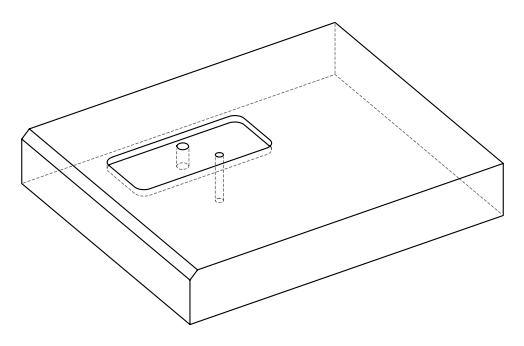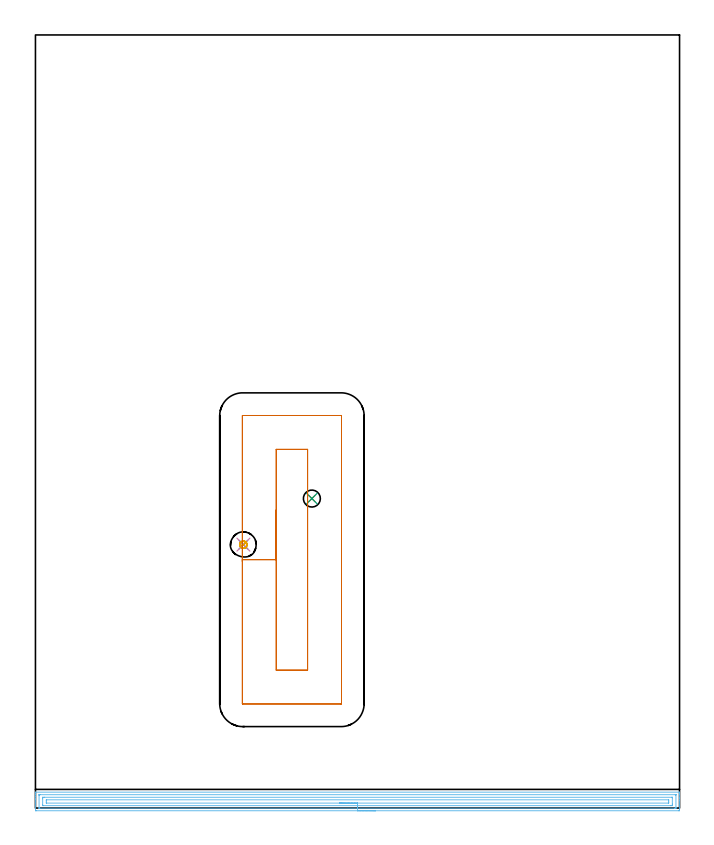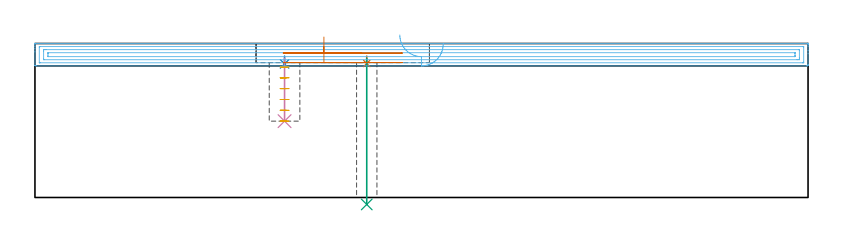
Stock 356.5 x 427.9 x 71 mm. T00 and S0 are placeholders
(PLAN: 7 operations, 5 tool changes, 15.7 min)
(1 SPOT_DRILL | STEP1HOLE | NXT0321_9005460120000 | 0.03 min | 882 mm3)
(2 SPOT_DRILL_1 | STEP1POCKET | NXT0321_9005460120000 | 0.03 min | 904 mm3)
(3 DRILL_THROUGH_HOLE_INTO_CENTER | STEP1HOLE | NXT0301_065 | 0.27 min | 4337 mm3)
(4 DRILL_BLIND_HOLE_INTO_CENTER | STEP1POCKET | NXT0301_128 | 0.12 min | 3008 mm3)
(5 MILL_ROUGH_BLIND_HOLE_CONTOUR | STEP1POCKET | NXT0201_013 | Spiral | 0.51 min | 1671 mm3)
(6 AREA_MILL | FG_CHAMFER_SURFACE | UGT0205_001 | 11.64 min | 18901 mm3)
(7 MILL_RECTANGULAR_POCKET | POCKET_RECTANGULAR_STRAIGHT | UGT0201_107 | Follow Part, ap 6.25, ae 75% | 3.15 min | 126383 mm3)
(TOOL NXT0321_9005460120000 | NC Spot Drill, 142deg, 12mm, Carbide, Uncoated | D12 PA142 FL30 Z2)
(TOOL NXT0301_065 | Carbide Drill 9.4mm [860.1-0940-075A1-MM 2214] | D9.4 PA140 FL98 Z2)
(TOOL NXT0301_128 | Carbide Drill 12mm [861.1-1200-036A1-GP GC34] | D12 PA150 FL37.4 Z2)
(TOOL NXT0201_013 | ENDMILL 10mm | D10 FL30 Z4)
(TOOL UGT0205_001 | Chamfer Mill 20 x 3 x 45 deg. | D20 FL50 Z2)
(TOOL UGT0201_107 | End Mill 25 mm | D25 FL25 Z2)
(OP 1 SPOT_DRILL)
G17 G21 G94 G90
T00 M6
G54
G17 G0 G90 X153. Y171.3 S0 M3
G43 Z81. H0
G94 G81 G98 Z61.791 F250. R65.2
G80
M5
M2
(OP 2 SPOT_DRILL_1)
G17 G21 G94 G90
T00 M6
G54
G17 G0 G90 X115.1 Y145.8 S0 M3
G43 Z81. H0
G94 G81 G98 Z61.593 F250. R65.2
G80
M5
M2
(OP 3 DRILL_THROUGH_HOLE_INTO_CENTER)
G17 G21 G94 G90
T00 M6
G54
G17 G0 G90 X153. Y171.3 S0 M3
G43 Z81. H1
G94 G73 G98 Z-3.211 F250. Q9.344 R64.2
G80
M5
M2
(OP 4 DRILL_BLIND_HOLE_INTO_CENTER)
G17 G21 G94 G90
T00 M6
G54
G17 G0 G90 X115.1 Y145.8 S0 M3
G43 Z81. H1
G94 G81 G98 Z35.2 F250. R64.2
G80
M5
M2
(OP 5 MILL_ROUGH_BLIND_HOLE_CONTOUR)
G17 G21 G94 G90
T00 M6
G54
G17 G0 G90 X115.1 Y145.8 S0 M3
G43 Z81. H0
Z60.2
G94 G3 X115.562 Y147.388 R0.861 F250.
X113.369 Y146.898 R1.588
X114.002 Y144.069 R2.05
X113.369 Y146.898 R-2.05
X113.685 Y145.484 R1.025
X115.1 Y145.8 R1.025
G0 Z55.2
G3 X115.562 Y147.388 R0.861
X113.369 Y146.898 R1.588
X114.002 Y144.069 R2.05
X113.369 Y146.898 R-2.05
X113.685 Y145.484 R1.025
X115.1 Y145.8 R1.025
G0 Z50.2
G3 X115.562 Y147.388 R0.861
X113.369 Y146.898 R1.588
X114.002 Y144.069 R2.05
X113.369 Y146.898 R-2.05
X113.685 Y145.484 R1.025
X115.1 Y145.8 R1.025
G0 Z45.2
G3 X115.562 Y147.388 R0.861
X113.369 Y146.898 R1.588
X114.002 Y144.069 R2.05
X113.369 Y146.898 R-2.05
X113.685 Y145.484 R1.025
X115.1 Y145.8 R1.025
G0 Z40.2
G3 X115.562 Y147.388 R0.861
X113.369 Y146.898 R1.588
X114.002 Y144.069 R2.05
X113.369 Y146.898 R-2.05
X113.685 Y145.484 R1.025
X115.1 Y145.8 R1.025
G0 Z35.2
G3 X115.562 Y147.388 R0.861
X113.369 Y146.898 R1.588
X114.002 Y144.069 R2.05
X113.369 Y146.898 R-2.05
X113.685 Y145.484 R1.025
X115.1 Y145.8 R1.025
G0 Z81.
M5
M2
(OP 6 AREA_MILL)
G17 G21 G94 G90
T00 M6
G54
G17 G0 G90 X188.25 Y-1.5 S1061 M3
G43 Z81. H0
Z70.7
G94 G1 X188.212 Z69.828 F250.
X188.098 Z68.963
X187.909 Z68.112
X187.647 Z67.28
X187.313 Z66.474
X186.91 Z65.7
X186.442 Z64.964
X185.91 Z64.272
X185.321 Z63.629
X184.678 Z63.04
X183.986 Z62.508
X183.25 Z62.04
X182.476 Z61.637
X181.67 Z61.303
X180.838 Z61.041
X179.987 Z60.852
X179.122 Z60.738
X178.25 Z60.7
X0.609
X0.062 Y-1.494 Z60.703
X0.01 Y-1.492 Z60.706
X0. Y-1.434 Z60.763
Y4.961 Z67.155
Y6.391 Z68.588
Y7.582 Z69.777
Y8.55 Z70.749
X0.003 Y8.677 Z70.869
X0.01 Y8.798 Z70.988
X0.162 Y8.8 Z71.
X356.338
X356.49 Y8.798 Z70.988
X356.497 Y8.677 Z70.869
X356.5 Y8.55 Z70.749
Y8.217 Z70.416
Y7.582 Z69.777
Y5.517 Z67.714
Y4.087 Z66.282
Y-0.878 Z61.319
X356.496 Y-1.156 Z61.041
X356.49 Y-1.493 Z60.704
X356.24 Y-1.497 Z60.701
X355.892 Y-1.5 Z60.7
X178.25
Y-0.086 Z62.114
X2.394
X2.192 Y-0.085 Z62.115
X2.049 Y-0.081 Z62.119
X2.019 Y-0.079 Z62.121
X2.01 Y-0.065 Z62.135
X2.006 Y-0.038 Z62.162
X2.001 Y0.103 Z62.303
X2. Y7.093 Z69.293
X2.003 Y7.222 Z69.422
X2.009 Y7.324 Z69.524
X2.014 Y7.379 Z69.579
X2.049 Y7.38 Z69.58
X2.394 Y7.385 Z69.585
X2.595
X354.106
X354.308
X354.451 Y7.381 Z69.581
X354.481 Y7.379 Z69.579
X354.49 Y7.365 Z69.565
X354.494 Y7.338 Z69.538
X354.499 Y7.197 Z69.397
X354.5 Y0.206 Z62.406
X354.497 Y0.078 Z62.278
X354.492 Y-0.025 Z62.175
X354.486 Y-0.079 Z62.121
X354.451 Y-0.081 Z62.119
X354.106 Y-0.085 Z62.115
X353.905 Y-0.086 Z62.114
X178.25
Y1.328 Z63.528
X4.319 Y1.329 Z63.529
X4.179 Y1.33 Z63.53
X4.04 Y1.334 Z63.534
X4.01 Y1.336 Z63.536
X4.006 Y1.361 Z63.561
X4.002 Y1.407 Z63.607
X4. Y1.465 Z63.665
Y1.641 Z63.841
Y5.136 Z67.336
X4.003 Y5.834 Z68.034
X4.006 Y5.922 Z68.122
X4.01 Y5.96 Z68.16
X4.046 Y5.965 Z68.165
X4.179 Y5.968 Z68.168
X4.932 Y5.971 Z68.171
X5.072
X352.181
X352.321 Y5.97 Z68.17
X352.46 Y5.966 Z68.166
X352.49 Y5.964 Z68.164
X352.494 Y5.939 Z68.139
X352.498 Y5.893 Z68.093
X352.499 Y5.834 Z68.034
X352.5 Y5.659 Z67.859
Y2.164 Z64.364
X352.497 Y1.465 Z63.665
X352.494 Y1.378 Z63.578
X352.49 Y1.34 Z63.54
X352.455 Y1.335 Z63.535
X352.321 Y1.332 Z63.532
X351.568 Y1.329 Z63.529
X351.428 Y1.328 Z63.528
X178.25
Y2.743 Z64.943
X6.132
X6.083 Y2.745 Z64.945
X6.034 Y2.749 Z64.949
X6.01 Y2.759 Z64.959
X6.007 Y2.802 Z65.002
X6. Y3.178 Z65.378
Y4.052 Z66.252
Y4.087 Z66.287
X6.009 Y4.506 Z66.706
X6.012 Y4.55 Z66.75
X6.089 Y4.554 Z66.754
X6.216 Y4.556 Z66.756
X350.368 Y4.557 Z66.757
X350.417 Y4.555 Z66.755
X350.466 Y4.55 Z66.75
X350.49 Y4.541 Z66.741
X350.493 Y4.498 Z66.698
X350.5 Y4.122 Z66.322
Y3.248 Z65.448
Y3.213 Z65.413
X350.491 Y2.794 Z64.994
X350.488 Y2.749 Z64.949
X350.412 Y2.746 Z64.946
X350.284 Y2.743 Z64.943
X178.25
X177.378 Z64.981
X176.514 Z65.095
X175.662 Z65.283
X174.83 Z65.546
X174.024 Z65.88
X173.25 Z66.282
X172.514 Z66.751
X171.822 Z67.282
X171.179 Z67.872
X170.59 Z68.515
X170.059 Z69.207
X169.59 Z69.943
X169.187 Z70.716
X168.853 Z71.522
X168.591 Z72.354
X168.402 Z73.206
X168.288 Z74.071
X168.25 Z74.943
G0 Z81.
M5
M2
(OP 7 MILL_RECTANGULAR_POCKET)
G17 G21 G94 G90
T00 M6
G54
G17 G0 G90 X133.25 Y165.067 S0 M3
G43 Z81. H0
Z74.
G94 G1 Y137.45 Z66.6 F250.
Y76.35 F500.
X150.65
Y198.55
X133.25
Y137.45
X114.5
Y57.8
G3 X114.7 Y57.6 R0.2
G1 X169.2
G3 X169.4 Y57.8 R0.2
G1 Y217.1
G3 X169.2 Y217.3 R0.2
G1 X114.7
G3 X114.5 Y217.1 R0.2
G1 Y137.45
Y136.45
G0 X133.25 Y165.067 Z69.6
G1 Y137.45 Z62.2 F250.
Y76.35 F500.
X150.65
Y198.55
X133.25
Y137.45
X114.5
Y57.8
G3 X114.7 Y57.6 R0.2
G1 X169.2
G3 X169.4 Y57.8 R0.2
G1 Y217.1
G3 X169.2 Y217.3 R0.2
G1 X114.7
G3 X114.5 Y217.1 R0.2
G1 Y137.45
Y136.45
G0 Z81.
M5
M2
